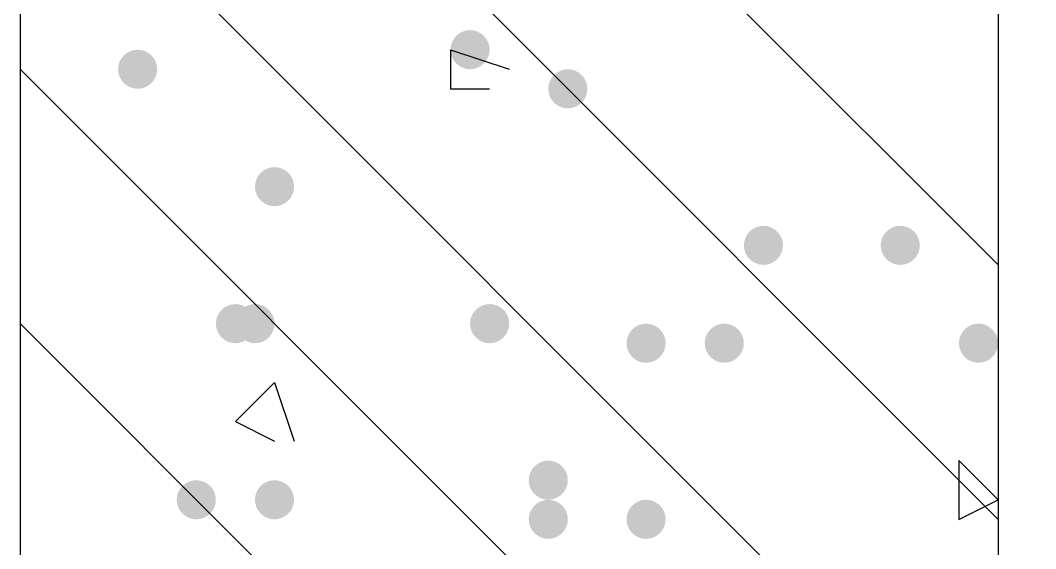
# Model space of a CAD drawing. Header units: inches. Extents: x 11 to 286, y 6 to 196.
# Drawn here: x 82.522 to 84.72, y 53.968 to 55.111 of the extents above; entities that cross this region are included whole.
import ezdxf

# ---------------------------------------------------------------- set-up
doc = ezdxf.new("R2010")
doc.units = ezdxf.units.IN
doc.header["$MEASUREMENT"] = 0
doc.layers.add('PDF_几何图形', color=7, linetype='Continuous')
doc.layers.add('PDF_实体填充', color=7, linetype='Continuous', true_color=0xffffff)

msp = doc.modelspace()

# ---------------------------------------------------------------- hatches: boundary and pattern name
at = {"layer": 'PDF_实体填充', "transparency": 33554559}
h = msp.add_hatch(color=7, dxfattribs=at)
edge = h.paths.add_edge_path(flags=0)
edge.add_spline(control_points=[(83.5378, 55.0474), (83.5378, 55.0242), (83.5187, 55.0051), (83.4954, 55.0051)], knot_values=[0, 0, 0, 0, 1, 1, 1, 1], degree=3, periodic=0)
edge.add_spline(control_points=[(83.4954, 55.0051), (83.4722, 55.0051), (83.4531, 55.0242), (83.4531, 55.0474)], knot_values=[0, 0, 0, 0, 1, 1, 1, 1], degree=3, periodic=0)
edge.add_line((83.4531, 55.0474), (83.4531, 55.0474))
edge.add_spline(control_points=[(83.4531, 55.0474), (83.4531, 55.0707), (83.4722, 55.0898), (83.4954, 55.0898)], knot_values=[0, 0, 0, 0, 1, 1, 1, 1], degree=3, periodic=0)
edge.add_spline(control_points=[(83.4954, 55.0898), (83.5187, 55.0898), (83.5378, 55.0707), (83.5378, 55.0474)], knot_values=[0, 0, 0, 0, 1, 1, 1, 1], degree=3, periodic=0)
edge.add_line((83.5378, 55.0474), (83.5378, 55.0474))
edge.add_line((83.5378, 55.0474), (83.5378, 55.0474))
h = msp.add_hatch(color=7, dxfattribs=at)
edge = h.paths.add_edge_path(flags=0)
edge.add_spline(control_points=[(82.8181, 55.0051), (82.8181, 54.9818), (82.7991, 54.9628), (82.7758, 54.9628)], knot_values=[0, 0, 0, 0, 1, 1, 1, 1], degree=3, periodic=0)
edge.add_spline(control_points=[(82.7758, 54.9628), (82.7525, 54.9628), (82.7334, 54.9818), (82.7334, 55.0051)], knot_values=[0, 0, 0, 0, 1, 1, 1, 1], degree=3, periodic=0)
edge.add_line((82.7334, 55.0051), (82.7334, 55.0051))
edge.add_spline(control_points=[(82.7334, 55.0051), (82.7334, 55.0284), (82.7525, 55.0474), (82.7758, 55.0474)], knot_values=[0, 0, 0, 0, 1, 1, 1, 1], degree=3, periodic=0)
edge.add_spline(control_points=[(82.7758, 55.0474), (82.7991, 55.0474), (82.8181, 55.0284), (82.8181, 55.0051)], knot_values=[0, 0, 0, 0, 1, 1, 1, 1], degree=3, periodic=0)
edge.add_line((82.8181, 55.0051), (82.8181, 55.0051))
edge.add_line((82.8181, 55.0051), (82.8181, 55.0051))
h = msp.add_hatch(color=7, dxfattribs=at)
edge = h.paths.add_edge_path(flags=0)
edge.add_spline(control_points=[(83.7494, 54.9628), (83.7494, 54.9395), (83.7304, 54.9204), (83.7071, 54.9204)], knot_values=[0, 0, 0, 0, 1, 1, 1, 1], degree=3, periodic=0)
edge.add_spline(control_points=[(83.7071, 54.9204), (83.6838, 54.9204), (83.6648, 54.9395), (83.6648, 54.9628)], knot_values=[0, 0, 0, 0, 1, 1, 1, 1], degree=3, periodic=0)
edge.add_line((83.6648, 54.9628), (83.6648, 54.9628))
edge.add_spline(control_points=[(83.6648, 54.9628), (83.6648, 54.9861), (83.6838, 55.0051), (83.7071, 55.0051)], knot_values=[0, 0, 0, 0, 1, 1, 1, 1], degree=3, periodic=0)
edge.add_spline(control_points=[(83.7071, 55.0051), (83.7304, 55.0051), (83.7494, 54.9861), (83.7494, 54.9628)], knot_values=[0, 0, 0, 0, 1, 1, 1, 1], degree=3, periodic=0)
edge.add_line((83.7494, 54.9628), (83.7494, 54.9628))
edge.add_line((83.7494, 54.9628), (83.7494, 54.9628))
h = msp.add_hatch(color=7, dxfattribs=at)
edge = h.paths.add_edge_path(flags=0)
edge.add_spline(control_points=[(83.7494, 54.9628), (83.7494, 54.9395), (83.7304, 54.9204), (83.7071, 54.9204)], knot_values=[0, 0, 0, 0, 1, 1, 1, 1], degree=3, periodic=0)
edge.add_spline(control_points=[(83.7071, 54.9204), (83.6838, 54.9204), (83.6648, 54.9395), (83.6648, 54.9628)], knot_values=[0, 0, 0, 0, 1, 1, 1, 1], degree=3, periodic=0)
edge.add_line((83.6648, 54.9628), (83.6648, 54.9628))
edge.add_spline(control_points=[(83.6648, 54.9628), (83.6648, 54.9861), (83.6838, 55.0051), (83.7071, 55.0051)], knot_values=[0, 0, 0, 0, 1, 1, 1, 1], degree=3, periodic=0)
edge.add_spline(control_points=[(83.7071, 55.0051), (83.7304, 55.0051), (83.7494, 54.9861), (83.7494, 54.9628)], knot_values=[0, 0, 0, 0, 1, 1, 1, 1], degree=3, periodic=0)
edge.add_line((83.7494, 54.9628), (83.7494, 54.9628))
edge.add_line((83.7494, 54.9628), (83.7494, 54.9628))
h = msp.add_hatch(color=7, dxfattribs=at)
edge = h.paths.add_edge_path(flags=0)
edge.add_spline(control_points=[(83.1144, 54.7511), (83.1144, 54.7278), (83.0954, 54.7088), (83.0721, 54.7088)], knot_values=[0, 0, 0, 0, 1, 1, 1, 1], degree=3, periodic=0)
edge.add_spline(control_points=[(83.0721, 54.7088), (83.0488, 54.7088), (83.0298, 54.7278), (83.0298, 54.7511)], knot_values=[0, 0, 0, 0, 1, 1, 1, 1], degree=3, periodic=0)
edge.add_line((83.0298, 54.7511), (83.0298, 54.7511))
edge.add_spline(control_points=[(83.0298, 54.7511), (83.0298, 54.7744), (83.0488, 54.7934), (83.0721, 54.7934)], knot_values=[0, 0, 0, 0, 1, 1, 1, 1], degree=3, periodic=0)
edge.add_spline(control_points=[(83.0721, 54.7934), (83.0954, 54.7934), (83.1144, 54.7744), (83.1144, 54.7511)], knot_values=[0, 0, 0, 0, 1, 1, 1, 1], degree=3, periodic=0)
edge.add_line((83.1144, 54.7511), (83.1144, 54.7511))
edge.add_line((83.1144, 54.7511), (83.1144, 54.7511))
h = msp.add_hatch(color=7, dxfattribs=at)
edge = h.paths.add_edge_path(flags=0)
edge.add_spline(control_points=[(84.1728, 54.6241), (84.1728, 54.6008), (84.1537, 54.5818), (84.1304, 54.5818)], knot_values=[0, 0, 0, 0, 1, 1, 1, 1], degree=3, periodic=0)
edge.add_spline(control_points=[(84.1304, 54.5818), (84.1072, 54.5818), (84.0881, 54.6008), (84.0881, 54.6241)], knot_values=[0, 0, 0, 0, 1, 1, 1, 1], degree=3, periodic=0)
edge.add_line((84.0881, 54.6241), (84.0881, 54.6241))
edge.add_spline(control_points=[(84.0881, 54.6241), (84.0881, 54.6474), (84.1072, 54.6664), (84.1304, 54.6664)], knot_values=[0, 0, 0, 0, 1, 1, 1, 1], degree=3, periodic=0)
edge.add_spline(control_points=[(84.1304, 54.6664), (84.1537, 54.6664), (84.1728, 54.6474), (84.1728, 54.6241)], knot_values=[0, 0, 0, 0, 1, 1, 1, 1], degree=3, periodic=0)
edge.add_line((84.1728, 54.6241), (84.1728, 54.6241))
edge.add_line((84.1728, 54.6241), (84.1728, 54.6241))
h = msp.add_hatch(color=7, dxfattribs=at)
edge = h.paths.add_edge_path(flags=0)
edge.add_spline(control_points=[(84.4691, 54.6241), (84.4691, 54.6008), (84.4501, 54.5818), (84.4268, 54.5818)], knot_values=[0, 0, 0, 0, 1, 1, 1, 1], degree=3, periodic=0)
edge.add_spline(control_points=[(84.4268, 54.5818), (84.4035, 54.5818), (84.3844, 54.6008), (84.3844, 54.6241)], knot_values=[0, 0, 0, 0, 1, 1, 1, 1], degree=3, periodic=0)
edge.add_line((84.3844, 54.6241), (84.3844, 54.6241))
edge.add_spline(control_points=[(84.3844, 54.6241), (84.3844, 54.6474), (84.4035, 54.6664), (84.4268, 54.6664)], knot_values=[0, 0, 0, 0, 1, 1, 1, 1], degree=3, periodic=0)
edge.add_spline(control_points=[(84.4268, 54.6664), (84.4501, 54.6664), (84.4691, 54.6474), (84.4691, 54.6241)], knot_values=[0, 0, 0, 0, 1, 1, 1, 1], degree=3, periodic=0)
edge.add_line((84.4691, 54.6241), (84.4691, 54.6241))
edge.add_line((84.4691, 54.6241), (84.4691, 54.6241))
h = msp.add_hatch(color=7, dxfattribs=at)
edge = h.paths.add_edge_path(flags=0)
edge.add_spline(control_points=[(83.0298, 54.4548), (83.0298, 54.4315), (83.0107, 54.4124), (82.9874, 54.4124)], knot_values=[0, 0, 0, 0, 1, 1, 1, 1], degree=3, periodic=0)
edge.add_spline(control_points=[(82.9874, 54.4124), (82.9642, 54.4124), (82.9451, 54.4315), (82.9451, 54.4548)], knot_values=[0, 0, 0, 0, 1, 1, 1, 1], degree=3, periodic=0)
edge.add_line((82.9451, 54.4548), (82.9451, 54.4548))
edge.add_spline(control_points=[(82.9451, 54.4548), (82.9451, 54.4781), (82.9642, 54.4971), (82.9874, 54.4971)], knot_values=[0, 0, 0, 0, 1, 1, 1, 1], degree=3, periodic=0)
edge.add_spline(control_points=[(82.9874, 54.4971), (83.0107, 54.4971), (83.0298, 54.4781), (83.0298, 54.4548)], knot_values=[0, 0, 0, 0, 1, 1, 1, 1], degree=3, periodic=0)
edge.add_line((83.0298, 54.4548), (83.0298, 54.4548))
edge.add_line((83.0298, 54.4548), (83.0298, 54.4548))
h = msp.add_hatch(color=7, dxfattribs=at)
edge = h.paths.add_edge_path(flags=0)
edge.add_spline(control_points=[(83.0721, 54.4548), (83.0721, 54.4315), (83.0531, 54.4124), (83.0298, 54.4124)], knot_values=[0, 0, 0, 0, 1, 1, 1, 1], degree=3, periodic=0)
edge.add_spline(control_points=[(83.0298, 54.4124), (83.0065, 54.4124), (82.9874, 54.4315), (82.9874, 54.4548)], knot_values=[0, 0, 0, 0, 1, 1, 1, 1], degree=3, periodic=0)
edge.add_line((82.9874, 54.4548), (82.9874, 54.4548))
edge.add_spline(control_points=[(82.9874, 54.4548), (82.9874, 54.4781), (83.0065, 54.4971), (83.0298, 54.4971)], knot_values=[0, 0, 0, 0, 1, 1, 1, 1], degree=3, periodic=0)
edge.add_spline(control_points=[(83.0298, 54.4971), (83.0531, 54.4971), (83.0721, 54.4781), (83.0721, 54.4548)], knot_values=[0, 0, 0, 0, 1, 1, 1, 1], degree=3, periodic=0)
edge.add_line((83.0721, 54.4548), (83.0721, 54.4548))
edge.add_line((83.0721, 54.4548), (83.0721, 54.4548))
h = msp.add_hatch(color=7, dxfattribs=at)
edge = h.paths.add_edge_path(flags=0)
edge.add_spline(control_points=[(83.5801, 54.4548), (83.5801, 54.4315), (83.5611, 54.4124), (83.5378, 54.4124)], knot_values=[0, 0, 0, 0, 1, 1, 1, 1], degree=3, periodic=0)
edge.add_spline(control_points=[(83.5378, 54.4124), (83.5145, 54.4124), (83.4954, 54.4315), (83.4954, 54.4548)], knot_values=[0, 0, 0, 0, 1, 1, 1, 1], degree=3, periodic=0)
edge.add_line((83.4954, 54.4548), (83.4954, 54.4548))
edge.add_spline(control_points=[(83.4954, 54.4548), (83.4954, 54.4781), (83.5145, 54.4971), (83.5378, 54.4971)], knot_values=[0, 0, 0, 0, 1, 1, 1, 1], degree=3, periodic=0)
edge.add_spline(control_points=[(83.5378, 54.4971), (83.5611, 54.4971), (83.5801, 54.4781), (83.5801, 54.4548)], knot_values=[0, 0, 0, 0, 1, 1, 1, 1], degree=3, periodic=0)
edge.add_line((83.5801, 54.4548), (83.5801, 54.4548))
edge.add_line((83.5801, 54.4548), (83.5801, 54.4548))
h = msp.add_hatch(color=7, dxfattribs=at)
edge = h.paths.add_edge_path(flags=0)
edge.add_spline(control_points=[(83.9188, 54.4124), (83.9188, 54.3892), (83.8997, 54.3701), (83.8764, 54.3701)], knot_values=[0, 0, 0, 0, 1, 1, 1, 1], degree=3, periodic=0)
edge.add_spline(control_points=[(83.8764, 54.3701), (83.8532, 54.3701), (83.8341, 54.3892), (83.8341, 54.4124)], knot_values=[0, 0, 0, 0, 1, 1, 1, 1], degree=3, periodic=0)
edge.add_line((83.8341, 54.4124), (83.8341, 54.4124))
edge.add_spline(control_points=[(83.8341, 54.4124), (83.8341, 54.4357), (83.8532, 54.4548), (83.8764, 54.4548)], knot_values=[0, 0, 0, 0, 1, 1, 1, 1], degree=3, periodic=0)
edge.add_spline(control_points=[(83.8764, 54.4548), (83.8997, 54.4548), (83.9188, 54.4357), (83.9188, 54.4124)], knot_values=[0, 0, 0, 0, 1, 1, 1, 1], degree=3, periodic=0)
edge.add_line((83.9188, 54.4124), (83.9188, 54.4124))
edge.add_line((83.9188, 54.4124), (83.9188, 54.4124))
h = msp.add_hatch(color=7, dxfattribs=at)
edge = h.paths.add_edge_path(flags=0)
edge.add_spline(control_points=[(84.0881, 54.4124), (84.0881, 54.3892), (84.0691, 54.3701), (84.0458, 54.3701)], knot_values=[0, 0, 0, 0, 1, 1, 1, 1], degree=3, periodic=0)
edge.add_spline(control_points=[(84.0458, 54.3701), (84.0225, 54.3701), (84.0034, 54.3892), (84.0034, 54.4124)], knot_values=[0, 0, 0, 0, 1, 1, 1, 1], degree=3, periodic=0)
edge.add_line((84.0034, 54.4124), (84.0034, 54.4124))
edge.add_spline(control_points=[(84.0034, 54.4124), (84.0034, 54.4357), (84.0225, 54.4548), (84.0458, 54.4548)], knot_values=[0, 0, 0, 0, 1, 1, 1, 1], degree=3, periodic=0)
edge.add_spline(control_points=[(84.0458, 54.4548), (84.0691, 54.4548), (84.0881, 54.4357), (84.0881, 54.4124)], knot_values=[0, 0, 0, 0, 1, 1, 1, 1], degree=3, periodic=0)
edge.add_line((84.0881, 54.4124), (84.0881, 54.4124))
edge.add_line((84.0881, 54.4124), (84.0881, 54.4124))
h = msp.add_hatch(color=7, dxfattribs=at)
edge = h.paths.add_edge_path(flags=0)
edge.add_spline(control_points=[(84.6384, 54.4124), (84.6384, 54.3892), (84.6194, 54.3701), (84.5961, 54.3701)], knot_values=[0, 0, 0, 0, 1, 1, 1, 1], degree=3, periodic=0)
edge.add_spline(control_points=[(84.5961, 54.3701), (84.5728, 54.3701), (84.5538, 54.3892), (84.5538, 54.4124)], knot_values=[0, 0, 0, 0, 1, 1, 1, 1], degree=3, periodic=0)
edge.add_line((84.5538, 54.4124), (84.5538, 54.4124))
edge.add_spline(control_points=[(84.5538, 54.4124), (84.5538, 54.4357), (84.5728, 54.4548), (84.5961, 54.4548)], knot_values=[0, 0, 0, 0, 1, 1, 1, 1], degree=3, periodic=0)
edge.add_spline(control_points=[(84.5961, 54.4548), (84.6194, 54.4548), (84.6384, 54.4357), (84.6384, 54.4124)], knot_values=[0, 0, 0, 0, 1, 1, 1, 1], degree=3, periodic=0)
edge.add_line((84.6384, 54.4124), (84.6384, 54.4124))
edge.add_line((84.6384, 54.4124), (84.6384, 54.4124))
h = msp.add_hatch(color=7, dxfattribs=at)
edge = h.paths.add_edge_path(flags=0)
edge.add_spline(control_points=[(83.7071, 54.1161), (83.7071, 54.0928), (83.6881, 54.0738), (83.6648, 54.0738)], knot_values=[0, 0, 0, 0, 1, 1, 1, 1], degree=3, periodic=0)
edge.add_spline(control_points=[(83.6648, 54.0738), (83.6415, 54.0738), (83.6224, 54.0928), (83.6224, 54.1161)], knot_values=[0, 0, 0, 0, 1, 1, 1, 1], degree=3, periodic=0)
edge.add_line((83.6224, 54.1161), (83.6224, 54.1161))
edge.add_spline(control_points=[(83.6224, 54.1161), (83.6224, 54.1394), (83.6415, 54.1584), (83.6648, 54.1584)], knot_values=[0, 0, 0, 0, 1, 1, 1, 1], degree=3, periodic=0)
edge.add_spline(control_points=[(83.6648, 54.1584), (83.6881, 54.1584), (83.7071, 54.1394), (83.7071, 54.1161)], knot_values=[0, 0, 0, 0, 1, 1, 1, 1], degree=3, periodic=0)
edge.add_line((83.7071, 54.1161), (83.7071, 54.1161))
edge.add_line((83.7071, 54.1161), (83.7071, 54.1161))
h = msp.add_hatch(color=7, dxfattribs=at)
edge = h.paths.add_edge_path(flags=0)
edge.add_spline(control_points=[(82.9451, 54.0738), (82.9451, 54.0505), (82.9261, 54.0314), (82.9028, 54.0314)], knot_values=[0, 0, 0, 0, 1, 1, 1, 1], degree=3, periodic=0)
edge.add_spline(control_points=[(82.9028, 54.0314), (82.8795, 54.0314), (82.8604, 54.0505), (82.8604, 54.0738)], knot_values=[0, 0, 0, 0, 1, 1, 1, 1], degree=3, periodic=0)
edge.add_line((82.8604, 54.0738), (82.8604, 54.0738))
edge.add_spline(control_points=[(82.8604, 54.0738), (82.8604, 54.0971), (82.8795, 54.1161), (82.9028, 54.1161)], knot_values=[0, 0, 0, 0, 1, 1, 1, 1], degree=3, periodic=0)
edge.add_spline(control_points=[(82.9028, 54.1161), (82.9261, 54.1161), (82.9451, 54.0971), (82.9451, 54.0738)], knot_values=[0, 0, 0, 0, 1, 1, 1, 1], degree=3, periodic=0)
edge.add_line((82.9451, 54.0738), (82.9451, 54.0738))
edge.add_line((82.9451, 54.0738), (82.9451, 54.0738))
h = msp.add_hatch(color=7, dxfattribs=at)
edge = h.paths.add_edge_path(flags=0)
edge.add_spline(control_points=[(83.1144, 54.0738), (83.1144, 54.0505), (83.0954, 54.0314), (83.0721, 54.0314)], knot_values=[0, 0, 0, 0, 1, 1, 1, 1], degree=3, periodic=0)
edge.add_spline(control_points=[(83.0721, 54.0314), (83.0488, 54.0314), (83.0298, 54.0505), (83.0298, 54.0738)], knot_values=[0, 0, 0, 0, 1, 1, 1, 1], degree=3, periodic=0)
edge.add_line((83.0298, 54.0738), (83.0298, 54.0738))
edge.add_spline(control_points=[(83.0298, 54.0738), (83.0298, 54.0971), (83.0488, 54.1161), (83.0721, 54.1161)], knot_values=[0, 0, 0, 0, 1, 1, 1, 1], degree=3, periodic=0)
edge.add_spline(control_points=[(83.0721, 54.1161), (83.0954, 54.1161), (83.1144, 54.0971), (83.1144, 54.0738)], knot_values=[0, 0, 0, 0, 1, 1, 1, 1], degree=3, periodic=0)
edge.add_line((83.1144, 54.0738), (83.1144, 54.0738))
edge.add_line((83.1144, 54.0738), (83.1144, 54.0738))
h = msp.add_hatch(color=7, dxfattribs=at)
edge = h.paths.add_edge_path(flags=0)
edge.add_spline(control_points=[(83.7071, 54.0314), (83.7071, 54.0082), (83.6881, 53.9891), (83.6648, 53.9891)], knot_values=[0, 0, 0, 0, 1, 1, 1, 1], degree=3, periodic=0)
edge.add_spline(control_points=[(83.6648, 53.9891), (83.6415, 53.9891), (83.6224, 54.0082), (83.6224, 54.0314)], knot_values=[0, 0, 0, 0, 1, 1, 1, 1], degree=3, periodic=0)
edge.add_line((83.6224, 54.0314), (83.6224, 54.0314))
edge.add_spline(control_points=[(83.6224, 54.0314), (83.6224, 54.0547), (83.6415, 54.0738), (83.6648, 54.0738)], knot_values=[0, 0, 0, 0, 1, 1, 1, 1], degree=3, periodic=0)
edge.add_spline(control_points=[(83.6648, 54.0738), (83.6881, 54.0738), (83.7071, 54.0547), (83.7071, 54.0314)], knot_values=[0, 0, 0, 0, 1, 1, 1, 1], degree=3, periodic=0)
edge.add_line((83.7071, 54.0314), (83.7071, 54.0314))
edge.add_line((83.7071, 54.0314), (83.7071, 54.0314))
h = msp.add_hatch(color=7, dxfattribs=at)
edge = h.paths.add_edge_path(flags=0)
edge.add_spline(control_points=[(83.9188, 54.0314), (83.9188, 54.0082), (83.8997, 53.9891), (83.8764, 53.9891)], knot_values=[0, 0, 0, 0, 1, 1, 1, 1], degree=3, periodic=0)
edge.add_spline(control_points=[(83.8764, 53.9891), (83.8532, 53.9891), (83.8341, 54.0082), (83.8341, 54.0314)], knot_values=[0, 0, 0, 0, 1, 1, 1, 1], degree=3, periodic=0)
edge.add_line((83.8341, 54.0314), (83.8341, 54.0314))
edge.add_spline(control_points=[(83.8341, 54.0314), (83.8341, 54.0547), (83.8532, 54.0738), (83.8764, 54.0738)], knot_values=[0, 0, 0, 0, 1, 1, 1, 1], degree=3, periodic=0)
edge.add_spline(control_points=[(83.8764, 54.0738), (83.8997, 54.0738), (83.9188, 54.0547), (83.9188, 54.0314)], knot_values=[0, 0, 0, 0, 1, 1, 1, 1], degree=3, periodic=0)
edge.add_line((83.9188, 54.0314), (83.9188, 54.0314))
edge.add_line((83.9188, 54.0314), (83.9188, 54.0314))

# ---------------------------------------------------------------- linework, layer by layer
at = {"layer": 'PDF_几何图形'}
for p, q in [((82.5218, 58.8998), (82.5218, 51.1528)), ((84.6384, 58.8998), (84.6384, 53.7351)), ((82.5218, 56.6984), (84.6384, 54.5818)), ((82.5218, 56.1481), (84.6384, 54.0314)), ((82.5218, 55.5554), (86.9244, 51.1528)), ((83.4531, 55.0474), (83.5801, 55.0051)), ((83.4531, 55.0474), (83.4531, 54.9628)), ((82.5218, 55.0051), (86.3741, 51.1528)), ((83.4531, 54.9628), (83.5378, 54.9628)), ((82.5218, 54.4548), (85.8238, 51.1528)), ((83.0721, 54.3278), (82.9874, 54.2431)), ((83.0721, 54.3278), (83.1144, 54.2008)), ((82.9874, 54.2431), (83.0721, 54.2008)), ((84.5538, 54.1584), (84.6384, 54.0738)), ((84.5538, 54.1584), (84.5538, 54.0314)), ((84.5538, 54.0314), (84.6384, 54.0738))]:
    msp.add_line(p, q, dxfattribs=at)

doc.saveas('drawing.dxf')
